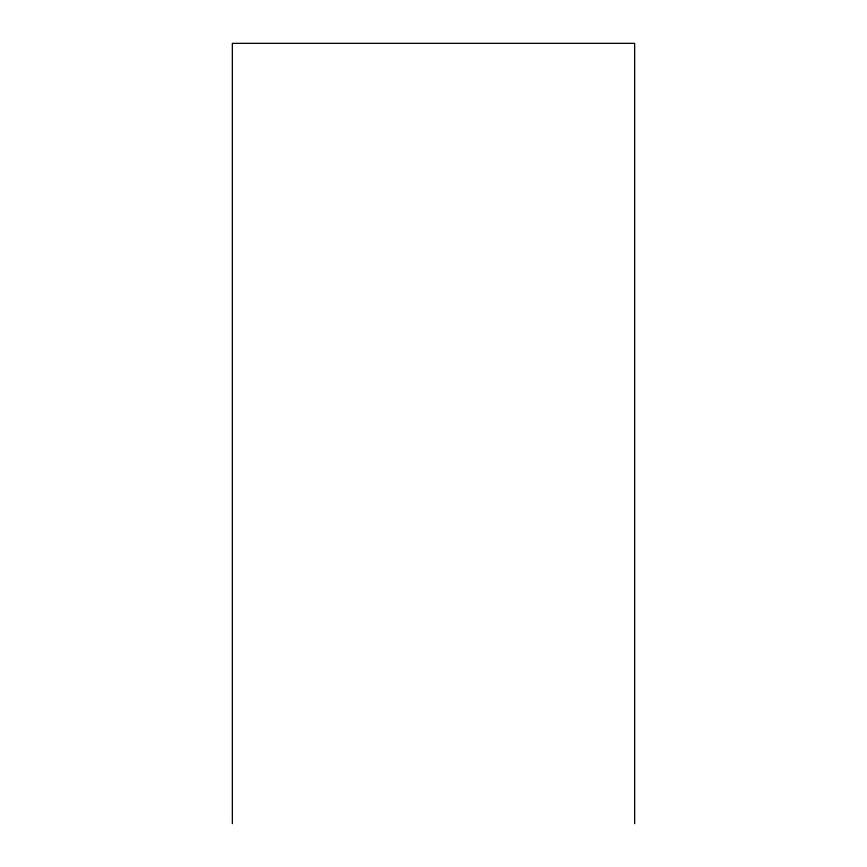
<?xml version="1.0" encoding="UTF-8"?>
<svg xmlns="http://www.w3.org/2000/svg" width="867" height="867" viewBox="0 0 867 867"><rect width="100%" height="100%" fill="white"/><g stroke="black" fill="none" stroke-linecap="round" stroke-linejoin="round"><path stroke-width="1.3" d="M634.655 823.65L634.655 43.35L232.345 43.35L232.345 823.65"/></g></svg>
